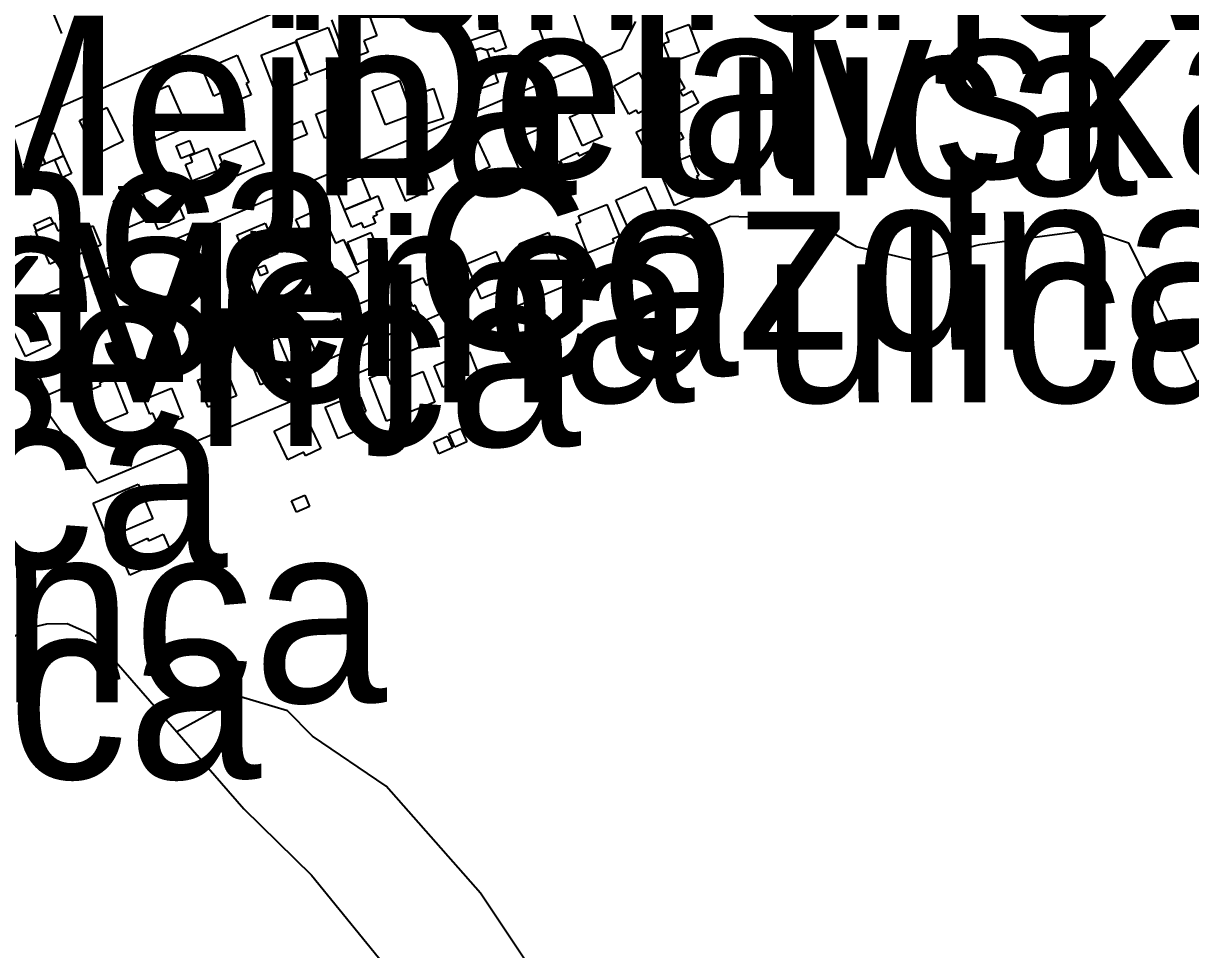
# Model space of a CAD drawing. Extents: x -8864 to 13231, y -7697 to 8949.
# Drawn here: x -1370.2 to -966.9, y -3661.3 to -3341.3 of the extents above; entities that cross this region are included whole.
import ezdxf

# ---------------------------------------------------------------- set-up
doc = ezdxf.new("R2010")
doc.units = 0
for name, color, linetype in [('OSM_BUILDING_YES', 9, 'CONTINUOUS'), ('OSM_HIGHWAY_PATH', 8, 'CONTINUOUS'), ('OSM_HIGHWAY_RESIDENTIAL', 8, 'CONTINUOUS'), ('OSM_HIGHWAY_SERVICE', 8, 'CONTINUOUS'), ('OSM_HIGHWAY_TRACK', 8, 'CONTINUOUS'), ('OSM_LABELS', 8, 'CONTINUOUS')]:
    doc.layers.add(name, color=color, linetype=linetype)

msp = doc.modelspace()

# ---------------------------------------------------------------- linework, layer by layer
at = {"layer": 'OSM_BUILDING_YES'}
for p, q in [((-1181.294157, -3334.713611), (-1176.38604, -3348.390587)), ((-1251.225252, -3337.182138), (-1248.078238, -3345.599594)), ((-1275.918976, -3347.045128), (-1264.831686, -3342.753004)), ((-1264.831686, -3342.753004), (-1260.130307, -3354.928849)), ((-1258.384518, -3354.01705), (-1263.598914, -3340.062087)), ((-1188.514679, -3352.771667), (-1193.422796, -3339.105811)), ((-1148.162454, -3344.59884), (-1140.337032, -3341.652175)), ((-1140.337032, -3341.652175), (-1136.738257, -3351.270536)), ((-1248.078238, -3345.599594), (-1252.542251, -3347.289757)), ((-1220.704575, -3348.968801), (-1205.61269, -3343.631444)), ((-1205.61269, -3343.631444), (-1203.438111, -3349.813882)), ((-1147.05985, -3347.534386), (-1148.162454, -3344.59884)), ((-1288.016987, -3352.260171), (-1276.133371, -3347.66782)), ((-1276.133371, -3347.66782), (-1272.12112, -3358.120143)), ((-1271.217598, -3359.209853), (-1275.918976, -3347.045128)), ((-1252.542251, -3347.289757), (-1251.064456, -3351.259416)), ((-1219.510088, -3352.393604), (-1220.704575, -3348.968801)), ((-1219.510088, -3352.393604), (-1212.220654, -3349.825002)), ((-1212.220654, -3349.825002), (-1219.510088, -3352.393604)), ((-1212.220654, -3349.825002), (-1210.038418, -3350.52553)), ((-1210.038418, -3350.52553), (-1212.220654, -3349.825002)), ((-1207.687728, -3349.836121), (-1210.038418, -3350.52553)), ((-1210.038418, -3350.52553), (-1206.125707, -3361.733978)), ((-1207.220653, -3351.159341), (-1207.687728, -3349.836121)), ((-1203.438111, -3349.813882), (-1207.220653, -3351.159341)), ((-1176.38604, -3348.390587), (-1188.514679, -3352.771667)), ((-1149.050662, -3348.279392), (-1147.05985, -3347.534386)), ((-1146.485578, -3354.839893), (-1149.050662, -3348.279392)), ((-1308.231384, -3357.375137), (-1296.332455, -3352.249051)), ((-1296.332455, -3352.249051), (-1292.266604, -3361.745098)), ((-1283.116527, -3365.036468), (-1288.016987, -3352.260171)), ((-1260.130307, -3354.928849), (-1271.217598, -3359.209853)), ((-1251.064456, -3351.259416), (-1258.384518, -3354.01705)), ((-1215.122645, -3364.914153), (-1219.510088, -3352.393604)), ((-1153.108856, -3356.318785), (-1147.450356, -3353.216447)), ((-1147.450356, -3353.216447), (-1141.677001, -3363.835562)), ((-1136.738257, -3351.270536), (-1146.485578, -3354.839893)), ((-1304.372272, -3366.404165), (-1308.231384, -3357.375137)), ((-1272.12112, -3358.120143), (-1273.070584, -3358.487086)), ((-1273.070584, -3358.487086), (-1272.182376, -3360.81106)), ((-1166.217586, -3362.968242), (-1157.534584, -3358.242458)), ((-1157.534584, -3358.242458), (-1152.274246, -3368.016492)), ((-1147.335501, -3366.937901), (-1153.108856, -3356.318785)), ((-1330.742872, -3367.549473), (-1319.992488, -3362.823689)), ((-1319.992488, -3362.823689), (-1313.759716, -3377.112237)), ((-1292.266604, -3361.745098), (-1293.177784, -3362.123161)), ((-1293.177784, -3362.123161), (-1291.523879, -3365.970505)), ((-1272.182376, -3360.81106), (-1283.116527, -3365.036468)), ((-1249.693859, -3364.636166), (-1240.19156, -3361.077928)), ((-1240.19156, -3361.077928), (-1235.811774, -3372.86459)), ((-1206.125707, -3361.733978), (-1215.122645, -3364.914153)), ((-1160.957249, -3372.720037), (-1166.217586, -3362.968242)), ((-1299.915916, -3364.491612), (-1304.372272, -3366.404165)), ((-1298.06293, -3368.794856), (-1299.915916, -3364.491612)), ((-1291.523879, -3365.970505), (-1298.06293, -3368.794856)), ((-1245.107334, -3376.356111), (-1249.693859, -3364.636166)), ((-1237.044546, -3366.648794), (-1228.468741, -3363.813323)), ((-1233.683137, -3376.945444), (-1237.044546, -3366.648794)), ((-1228.468741, -3363.813323), (-1225.092018, -3374.121093)), ((-1147.335501, -3366.937901), (-1143.300279, -3364.725122)), ((-1143.300279, -3364.725122), (-1147.335501, -3366.937901)), ((-1144.196144, -3372.708918), (-1147.335501, -3366.937901)), ((-1141.677001, -3363.835562), (-1143.300279, -3364.725122)), ((-1143.300279, -3364.725122), (-1142.427384, -3366.337448)), ((-1142.427384, -3366.337448), (-1139.18083, -3364.558329)), ((-1139.18083, -3364.558329), (-1136.914367, -3368.71702)), ((-1350.742874, -3374.899458), (-1341.317146, -3370.329346)), ((-1341.317146, -3370.329346), (-1335.681617, -3382.015933)), ((-1328.706118, -3372.230779), (-1330.742872, -3367.549473)), ((-1269.16553, -3372.686679), (-1260.222191, -3369.272994)), ((-1260.222191, -3369.272994), (-1257.075176, -3377.579255)), ((-1181.500896, -3373.676313), (-1174.647909, -3370.596214)), ((-1174.647909, -3370.596214), (-1170.237495, -3380.492562)), ((-1154.333971, -3370.440541), (-1157.817891, -3372.408691)), ((-1152.274246, -3368.016492), (-1154.892929, -3369.428667)), ((-1154.892929, -3369.428667), (-1154.333971, -3370.440541)), ((-1136.914367, -3368.71702), (-1144.196144, -3372.708918)), ((-1345.107345, -3386.586044), (-1350.742874, -3374.899458)), ((-1329.900606, -3372.764515), (-1328.706118, -3372.230779)), ((-1327.779625, -3377.634853), (-1329.900606, -3372.764515)), ((-1283.246695, -3378.635607), (-1274.004734, -3375.010653)), ((-1274.004734, -3375.010653), (-1272.167062, -3379.736437)), ((-1266.018516, -3380.99294), (-1269.16553, -3372.686679)), ((-1235.811774, -3372.86459), (-1245.107334, -3376.356111)), ((-1225.092018, -3374.121093), (-1233.683137, -3376.945444)), ((-1177.075168, -3383.583781), (-1181.500896, -3373.676313)), ((-1158.407478, -3371.34122), (-1160.957249, -3372.720037)), ((-1158.507019, -3378.946953), (-1147.756635, -3373.431685)), ((-1157.817891, -3372.408691), (-1158.407478, -3371.34122)), ((-1147.756635, -3373.431685), (-1145.451887, -3377.957318)), ((-1366.018527, -3381.882499), (-1359.709185, -3379.124865)), ((-1359.709185, -3379.124865), (-1356.255892, -3387.086422)), ((-1326.332458, -3376.989922), (-1327.779625, -3377.634853)), ((-1324.265077, -3381.726826), (-1326.332458, -3376.989922)), ((-1313.759716, -3377.112237), (-1324.265077, -3381.726826)), ((-1281.393709, -3383.361391), (-1283.246695, -3378.635607)), ((-1257.075176, -3377.579255), (-1266.018516, -3380.99294)), ((-1222.871497, -3382.7387), (-1214.525401, -3378.880236)), ((-1214.525401, -3378.880236), (-1209.020041, -3390.867049)), ((-1202.83321, -3382.382876), (-1192.588186, -3378.024035)), ((-1192.588186, -3378.024035), (-1187.549901, -3389.97749)), ((-1156.209928, -3383.472586), (-1158.507019, -3378.946953)), ((-1145.451887, -3377.957318), (-1156.209928, -3383.472586)), ((-1146.232898, -3380.448084), (-1143.139482, -3378.913594)), ((-1143.139482, -3378.913594), (-1142.090478, -3381.059657)), ((-1363.729093, -3387.164258), (-1366.018527, -3381.882499)), ((-1335.681617, -3382.015933), (-1345.107345, -3386.586044)), ((-1317.366148, -3383.639379), (-1312.748996, -3381.771304)), ((-1312.748996, -3381.771304), (-1311.026178, -3386.107906)), ((-1302.511629, -3386.875151), (-1290.444246, -3381.804663)), ((-1290.444246, -3381.804663), (-1287.029238, -3389.97749)), ((-1272.167062, -3379.736437), (-1281.393709, -3383.361391)), ((-1217.366137, -3394.725513), (-1222.871497, -3382.7387)), ((-1197.787268, -3394.325211), (-1202.83321, -3382.382876)), ((-1170.237495, -3380.492562), (-1177.075168, -3383.583781)), ((-1145.183893, -3382.583027), (-1146.232898, -3380.448084)), ((-1142.090478, -3381.059657), (-1145.183893, -3382.583027)), ((-1369.90061, -3389.866295), (-1363.729093, -3387.164258)), ((-1362.565234, -3389.844056), (-1363.729093, -3387.164258)), ((-1363.729093, -3387.164258), (-1362.565234, -3389.844056)), ((-1359.333993, -3388.43188), (-1356.255892, -3387.086422)), ((-1356.255892, -3387.086422), (-1359.333993, -3388.43188)), ((-1356.255892, -3387.086422), (-1353.598924, -3393.213262)), ((-1315.658644, -3387.953742), (-1317.366148, -3383.639379)), ((-1311.026178, -3386.107906), (-1315.658644, -3387.953742)), ((-1312.588199, -3386.919629), (-1306.508566, -3384.473341)), ((-1311.715305, -3389.110169), (-1312.588199, -3386.919629)), ((-1306.508566, -3384.473341), (-1303.338581, -3392.39042)), ((-1301.431996, -3389.499351), (-1302.511629, -3386.875151)), ((-1184.663224, -3388.643151), (-1178.759701, -3385.963353)), ((-1178.759701, -3385.963353), (-1178.254341, -3387.053063)), ((-1178.254341, -3387.053063), (-1173.974095, -3385.107152)), ((-1173.974095, -3385.107152), (-1172.044539, -3389.399276)), ((-1150.612684, -3391.589816), (-1139.801044, -3386.952988)), ((-1139.801044, -3386.952988), (-1136.83014, -3393.902671)), ((-1368.736751, -3392.546092), (-1369.90061, -3389.866295)), ((-1362.565234, -3389.844056), (-1368.736751, -3392.546092)), ((-1359.333993, -3388.43188), (-1362.565234, -3389.844056)), ((-1356.677025, -3394.547601), (-1359.333993, -3388.43188)), ((-1314.150221, -3390.088685), (-1311.715305, -3389.110169)), ((-1311.845473, -3395.837462), (-1314.150221, -3390.088685)), ((-1302.182379, -3389.799578), (-1301.431996, -3389.499351)), ((-1301.585135, -3391.423024), (-1302.182379, -3389.799578)), ((-1300.796468, -3391.100558), (-1301.585135, -3391.423024)), ((-1299.418213, -3394.403048), (-1300.796468, -3391.100558)), ((-1287.029238, -3389.97749), (-1296.431995, -3393.936029)), ((-1242.64179, -3392.15691), (-1233.016981, -3387.964861)), ((-1233.016981, -3387.964861), (-1228.461084, -3398.495021)), ((-1209.020041, -3390.867049), (-1217.366137, -3394.725513)), ((-1187.549901, -3389.97749), (-1194.839335, -3393.068709)), ((-1194.839335, -3393.068709), (-1187.549901, -3389.97749)), ((-1187.549901, -3389.97749), (-1185.107328, -3388.932257)), ((-1185.107328, -3388.932257), (-1182.641784, -3394.769991)), ((-1182.251278, -3394.013865), (-1184.663224, -3388.643151)), ((-1172.044539, -3389.399276), (-1179.586653, -3392.81296)), ((-1353.598924, -3393.213262), (-1356.677025, -3394.547601)), ((-1303.338581, -3392.39042), (-1311.845473, -3395.837462)), ((-1296.715303, -3393.25774), (-1299.418213, -3394.403048)), ((-1296.431995, -3393.936029), (-1296.715303, -3393.25774)), ((-1262.534595, -3397.572103), (-1253.629541, -3393.880432)), ((-1253.629541, -3393.880432), (-1250.291102, -3402.008781)), ((-1238.085894, -3402.68707), (-1242.64179, -3392.15691)), ((-1194.839335, -3393.068709), (-1197.787268, -3394.325211)), ((-1192.373791, -3398.906442), (-1194.839335, -3393.068709)), ((-1182.641784, -3394.769991), (-1192.373791, -3398.906442)), ((-1179.586653, -3392.81296), (-1182.251278, -3394.013865)), ((-1145.245149, -3404.177082), (-1150.612684, -3391.589816)), ((-1136.83014, -3393.902671), (-1137.603494, -3394.236255)), ((-1137.603494, -3394.236255), (-1135.199206, -3399.862719)), ((-1339.081311, -3402.586994), (-1331.018523, -3399.095474)), ((-1331.018523, -3399.095474), (-1326.814847, -3408.836149)), ((-1328.882229, -3399.740404), (-1319.885291, -3395.982016)), ((-1319.885291, -3395.982016), (-1314.571354, -3408.780552)), ((-1259.1885, -3405.689333), (-1262.534595, -3397.572103)), ((-1228.461084, -3398.495021), (-1238.085894, -3402.68707)), ((-1165.559087, -3402.409082), (-1155.260464, -3397.783373)), ((-1155.260464, -3397.783373), (-1149.425854, -3410.848777)), ((-1334.877635, -3412.338789), (-1339.081311, -3402.586994)), ((-1323.560635, -3412.55006), (-1328.882229, -3399.740404)), ((-1259.1885, -3405.689333), (-1250.291102, -3402.008781)), ((-1250.291102, -3402.008781), (-1259.1885, -3405.689333)), ((-1250.291102, -3402.008781), (-1247.748989, -3400.941309)), ((-1247.748989, -3400.941309), (-1245.827089, -3405.622616)), ((-1159.732134, -3415.474486), (-1165.559087, -3402.409082)), ((-1135.199206, -3399.862719), (-1145.245149, -3404.177082)), ((-1276.095087, -3409.103017), (-1267.771962, -3405.255673)), ((-1267.771962, -3405.255673), (-1262.297229, -3417.198008)), ((-1256.730613, -3411.67162), (-1259.1885, -3405.689333)), ((-1245.827089, -3405.622616), (-1248.369203, -3406.667848)), ((-1248.369203, -3406.667848), (-1247.994012, -3407.579647)), ((-1178.392166, -3407.824275), (-1168.660159, -3403.854616)), ((-1168.660159, -3403.854616), (-1164.188489, -3414.874034)), ((-1366.592799, -3410.759821), (-1360.873044, -3408.280175)), ((-1365.643335, -3412.961481), (-1366.592799, -3410.759821)), ((-1359.92358, -3410.470715), (-1365.643335, -3412.961481)), ((-1365.643335, -3412.961481), (-1359.92358, -3410.470715)), ((-1360.873044, -3408.280175), (-1359.92358, -3410.470715)), ((-1359.92358, -3410.470715), (-1359.387592, -3410.248325)), ((-1359.387592, -3410.248325), (-1358.216076, -3412.961481)), ((-1352.886826, -3414.017833), (-1346.225263, -3411.193482)), ((-1346.225263, -3411.193482), (-1343.392184, -3417.943014)), ((-1326.814847, -3408.836149), (-1334.877635, -3412.338789)), ((-1314.571354, -3408.780552), (-1323.560635, -3412.55006)), ((-1296.424338, -3414.429254), (-1286.692331, -3410.292803)), ((-1286.692331, -3410.292803), (-1282.251289, -3420.789604)), ((-1266.531533, -3429.963185), (-1276.095087, -3409.103017)), ((-1253.246692, -3410.226086), (-1256.730613, -3411.67162)), ((-1252.549908, -3411.938488), (-1253.246692, -3410.226086)), ((-1248.545313, -3410.281683), (-1252.549908, -3411.938488)), ((-1247.994012, -3407.579647), (-1249.418208, -3408.16898)), ((-1249.418208, -3408.16898), (-1248.545313, -3410.281683)), ((-1179.257404, -3410.526312), (-1177.572871, -3409.848023)), ((-1175.268123, -3420.65617), (-1179.257404, -3410.526312)), ((-1177.572871, -3409.848023), (-1178.392166, -3407.824275)), ((-1149.425854, -3410.848777), (-1159.732134, -3415.474486)), ((-1365.964928, -3413.106034), (-1365.643335, -3412.961481)), ((-1361.026183, -3424.514634), (-1365.964928, -3413.106034)), ((-1358.216076, -3412.961481), (-1355.52848, -3411.793934)), ((-1355.52848, -3411.793934), (-1352.695401, -3418.365554)), ((-1352.197698, -3415.652398), (-1352.886826, -3414.017833)), ((-1291.983297, -3424.926055), (-1296.424338, -3414.429254)), ((-1258.246693, -3416.875542), (-1250.114992, -3413.506336)), ((-1250.114992, -3413.506336), (-1246.906722, -3421.31222)), ((-1198.866901, -3417.475995), (-1188.775016, -3413.606412)), ((-1188.775016, -3413.606412), (-1184.755107, -3424.147691)), ((-1164.188489, -3414.874034), (-1166.646376, -3415.885908)), ((-1352.695401, -3418.365554), (-1355.382997, -3419.544221)), ((-1355.382997, -3419.544221), (-1354.464161, -3421.656924)), ((-1353.108878, -3416.030461), (-1352.197698, -3415.652398)), ((-1350.964926, -3421.145428), (-1353.108878, -3416.030461)), ((-1343.392184, -3417.943014), (-1350.964926, -3421.145428)), ((-1262.297229, -3417.198008), (-1259.586662, -3415.941505)), ((-1259.586662, -3415.941505), (-1255.497841, -3424.870458)), ((-1255.030766, -3424.681426), (-1258.246693, -3416.875542)), ((-1200.704573, -3419.633177), (-1198.384511, -3418.721378)), ((-1198.384511, -3418.721378), (-1198.866901, -3417.475995)), ((-1166.179301, -3417.042335), (-1175.268123, -3420.65617)), ((-1166.646376, -3415.885908), (-1166.179301, -3417.042335)), ((-1354.464161, -3421.656924), (-1361.026183, -3424.514634)), ((-1282.251289, -3420.789604), (-1291.983297, -3424.926055)), ((-1246.906722, -3421.31222), (-1255.030766, -3424.681426)), ((-1246.263537, -3424.514634), (-1243.614225, -3423.413804)), ((-1243.614225, -3423.413804), (-1241.883751, -3427.66145)), ((-1216.998602, -3424.347841), (-1206.922032, -3420.155793)), ((-1206.922032, -3420.155793), (-1201.929688, -3432.242681)), ((-1197.105798, -3428.906833), (-1200.704573, -3419.633177)), ((-1289.349299, -3425.848973), (-1286.784215, -3424.82598)), ((-1288.277324, -3428.55101), (-1289.349299, -3425.848973)), ((-1285.712239, -3427.516897), (-1288.277324, -3428.55101)), ((-1286.784215, -3424.82598), (-1285.712239, -3427.516897)), ((-1260.390644, -3427.127715), (-1266.531533, -3429.963185)), ((-1259.295697, -3429.518406), (-1260.390644, -3427.127715)), ((-1254.38758, -3427.261149), (-1259.295697, -3429.518406)), ((-1255.497841, -3424.870458), (-1254.38758, -3427.261149)), ((-1244.525405, -3428.751161), (-1246.263537, -3424.514634)), ((-1212.013916, -3436.43473), (-1216.998602, -3424.347841)), ((-1184.755107, -3424.147691), (-1194.778079, -3427.995035)), ((-1345.620362, -3431.61999), (-1338.193103, -3428.517651)), ((-1344.579015, -3434.132995), (-1345.620362, -3431.61999)), ((-1344.579015, -3434.132995), (-1337.151755, -3431.030657)), ((-1337.151755, -3431.030657), (-1344.579015, -3434.132995)), ((-1338.193103, -3428.517651), (-1337.151755, -3431.030657)), ((-1337.151755, -3431.030657), (-1336.715308, -3430.852745)), ((-1336.715308, -3430.852745), (-1331.78422, -3442.772841)), ((-1316.791875, -3433.910605), (-1310.865381, -3431.375361)), ((-1310.865381, -3431.375361), (-1306.791874, -3440.915886)), ((-1296.807187, -3429.496167), (-1292.258948, -3427.88384)), ((-1293.905196, -3437.735711), (-1296.807187, -3429.496167)), ((-1292.258948, -3427.88384), (-1289.356956, -3436.123384)), ((-1241.883751, -3427.66145), (-1244.525405, -3428.751161)), ((-1237.89447, -3431.786782), (-1232.174714, -3429.218179)), ((-1232.174714, -3429.218179), (-1231.033826, -3431.775663)), ((-1231.033826, -3431.775663), (-1224.410548, -3428.795639)), ((-1224.410548, -3428.795639), (-1219.90825, -3438.925496)), ((-1194.778079, -3427.995035), (-1197.105798, -3428.906833)), ((-1345.237514, -3434.399863), (-1344.579015, -3434.132995)), ((-1340.275798, -3446.308839), (-1345.237514, -3434.399863)), ((-1311.57748, -3446.119808), (-1316.791875, -3433.910605)), ((-1258.262007, -3439.926251), (-1245.788805, -3434.633372)), ((-1245.788805, -3434.633372), (-1240.436583, -3447.365191)), ((-1237.013918, -3433.766052), (-1237.89447, -3431.786782)), ((-1237.825557, -3434.121876), (-1237.013918, -3433.766052)), ((-1235.62035, -3439.07005), (-1237.825557, -3434.121876)), ((-1201.929688, -3432.242681), (-1212.013916, -3436.43473)), ((-1306.791874, -3440.915886), (-1303.928168, -3439.681622)), ((-1303.928168, -3439.681622), (-1302.013926, -3444.162777)), ((-1289.356956, -3436.123384), (-1293.905196, -3437.735711)), ((-1239.770427, -3439.436993), (-1236.853122, -3438.458478)), ((-1238.361545, -3443.706878), (-1239.770427, -3439.436993)), ((-1236.853122, -3438.458478), (-1235.436583, -3442.728363)), ((-1234.801055, -3438.703106), (-1235.62035, -3439.07005)), ((-1232.243627, -3444.463004), (-1234.801055, -3438.703106)), ((-1219.90825, -3438.925496), (-1232.243627, -3444.463004)), ((-1374.923581, -3444.740991), (-1366.347776, -3440.682376)), ((-1366.347776, -3440.682376), (-1360.85773, -3452.368963)), ((-1331.78422, -3442.772841), (-1340.275798, -3446.308839)), ((-1272.113463, -3447.932285), (-1261.401364, -3443.306576)), ((-1261.401364, -3443.306576), (-1256.830153, -3454.003528)), ((-1252.909785, -3452.65807), (-1258.262007, -3439.926251)), ((-1235.436583, -3442.728363), (-1238.361545, -3443.706878)), ((-1369.441192, -3456.427578), (-1374.923581, -3444.740991)), ((-1307.059868, -3444.173897), (-1311.57748, -3446.119808)), ((-1306.286514, -3445.997494), (-1307.059868, -3444.173897)), ((-1302.013926, -3444.162777), (-1306.286514, -3445.997494)), ((-1240.436583, -3447.365191), (-1252.909785, -3452.65807)), ((-1288.147155, -3452.21329), (-1282.251289, -3449.778121)), ((-1282.251289, -3449.778121), (-1277.335516, -3461.720456)), ((-1267.534596, -3458.618118), (-1272.113463, -3447.932285)), ((-1360.85773, -3452.368963), (-1369.441192, -3456.427578)), ((-1354.433533, -3453.97017), (-1350.023119, -3452.057617)), ((-1352.848541, -3457.661841), (-1354.433533, -3453.97017)), ((-1348.438127, -3455.749289), (-1352.848541, -3457.661841)), ((-1350.023119, -3452.057617), (-1348.438127, -3455.749289)), ((-1329.655583, -3458.228936), (-1324.111937, -3455.615855)), ((-1324.111937, -3455.615855), (-1322.021585, -3460.074771)), ((-1292.312546, -3456.338622), (-1287.297232, -3454.270396)), ((-1287.297232, -3454.270396), (-1288.147155, -3452.21329)), ((-1256.830153, -3454.003528), (-1267.534596, -3458.618118)), ((-1228.239032, -3459.574394), (-1216.072109, -3454.737415)), ((-1216.072109, -3454.737415), (-1211.937346, -3465.211977)), ((-1364.785755, -3462.74345), (-1353.537668, -3457.795275)), ((-1353.537668, -3457.795275), (-1350.459566, -3464.845034)), ((-1327.56523, -3462.687852), (-1329.655583, -3458.228936)), ((-1307.61117, -3461.42023), (-1301.883757, -3459.151853)), ((-1301.883757, -3459.151853), (-1301.255886, -3460.741941)), ((-1288.246696, -3466.223851), (-1292.312546, -3456.338622)), ((-1277.327859, -3460.630746), (-1274.579007, -3459.429841)), ((-1274.579007, -3459.429841), (-1273.246694, -3462.643374)), ((-1225.321727, -3466.979976), (-1228.239032, -3459.574394)), ((-1361.699997, -3469.793208), (-1364.785755, -3462.74345)), ((-1343.78269, -3465.423247), (-1339.196166, -3463.544053)), ((-1339.196166, -3463.544053), (-1334.150223, -3475.942287)), ((-1322.021585, -3460.074771), (-1327.56523, -3462.687852)), ((-1309.992487, -3464.611524), (-1306.845473, -3463.366141)), ((-1306.845473, -3463.366141), (-1307.61117, -3461.42023)), ((-1301.255886, -3460.741941), (-1300.291108, -3460.363878)), ((-1300.291108, -3460.363878), (-1296.516222, -3470.015598)), ((-1277.335516, -3461.720456), (-1288.246696, -3466.223851)), ((-1276.041488, -3463.799801), (-1277.327859, -3460.630746)), ((-1273.246694, -3462.643374), (-1276.041488, -3463.799801)), ((-1250.605038, -3463.733084), (-1245.099677, -3461.564783)), ((-1248.859249, -3468.180882), (-1250.605038, -3463.733084)), ((-1245.099677, -3461.564783), (-1243.369202, -3466.0237)), ((-1243.369202, -3466.0237), (-1232.1594, -3461.598142)), ((-1232.1594, -3461.598142), (-1228.01698, -3472.15054)), ((-1350.459566, -3464.845034), (-1361.699997, -3469.793208)), ((-1351.095095, -3469.570818), (-1343.384527, -3466.412882)), ((-1343.384527, -3466.412882), (-1343.78269, -3465.423247)), ((-1328.545322, -3471.28322), (-1319.012396, -3467.380278)), ((-1319.012396, -3467.380278), (-1314.954203, -3477.41006)), ((-1306.363084, -3473.885181), (-1309.992487, -3464.611524)), ((-1224.517746, -3466.668631), (-1225.321727, -3466.979976)), ((-1223.307945, -3469.726491), (-1224.517746, -3466.668631)), ((-1211.937346, -3465.211977), (-1223.307945, -3469.726491)), ((-1346.447315, -3480.990537), (-1351.095095, -3469.570818)), ((-1326.493255, -3476.342589), (-1328.545322, -3471.28322)), ((-1296.516222, -3470.015598), (-1306.363084, -3473.885181)), ((-1265.896004, -3473.91854), (-1255.796463, -3469.715372)), ((-1255.796463, -3469.715372), (-1255.237504, -3471.06083)), ((-1255.237504, -3471.06083), (-1253.736738, -3470.471497)), ((-1253.736738, -3470.471497), (-1251.845467, -3475.386313)), ((-1244.716829, -3478.7444), (-1248.859249, -3468.180882)), ((-1334.150223, -3475.942287), (-1346.447315, -3480.990537)), ((-1325.436593, -3475.908929), (-1326.493255, -3476.342589)), ((-1323.42281, -3480.868223), (-1325.436593, -3475.908929)), ((-1261.431992, -3484.715567), (-1265.896004, -3473.91854)), ((-1251.845467, -3475.386313), (-1253.445773, -3476.020124)), ((-1253.445773, -3476.020124), (-1251.562159, -3480.601355)), ((-1228.01698, -3472.15054), (-1244.716829, -3478.7444)), ((-1314.954203, -3477.41006), (-1323.42281, -3480.868223)), ((-1283.575945, -3482.180323), (-1272.695393, -3476.98752)), ((-1272.695393, -3476.98752), (-1267.412084, -3488.118132)), ((-1278.866909, -3492.121149), (-1283.575945, -3482.180323)), ((-1251.562159, -3480.601355), (-1261.431992, -3484.715567)), ((-1228.415143, -3486.005428), (-1223.77502, -3483.914964)), ((-1223.77502, -3483.914964), (-1221.983289, -3487.917981)), ((-1223.147148, -3483.025404), (-1218.997071, -3481.246285)), ((-1221.156336, -3487.695591), (-1223.147148, -3483.025404)), ((-1218.997071, -3481.246285), (-1217.006259, -3485.916472)), ((-1267.412084, -3488.118132), (-1272.733677, -3490.664496)), ((-1226.638726, -3490.008446), (-1228.415143, -3486.005428)), ((-1221.983289, -3487.917981), (-1226.638726, -3490.008446)), ((-1217.006259, -3485.916472), (-1221.156336, -3487.695591)), ((-1273.292636, -3489.452471), (-1278.866909, -3492.121149)), ((-1272.733677, -3490.664496), (-1273.292636, -3489.452471)), ((-1346.118065, -3507.087986), (-1330.536134, -3500.494127)), ((-1330.536134, -3500.494127), (-1325.482535, -3512.514299)), ((-1277.496312, -3506.209546), (-1272.940416, -3504.263635)), ((-1272.940416, -3504.263635), (-1271.278853, -3508.188816)), ((-1341.072123, -3519.108158), (-1346.118065, -3507.087986)), ((-1275.83475, -3510.134727), (-1277.496312, -3506.209546)), ((-1271.278853, -3508.188816), (-1275.83475, -3510.134727)), ((-1325.482535, -3512.514299), (-1341.072123, -3519.108158)), ((-1333.330928, -3521.854673), (-1327.343178, -3519.097038)), ((-1327.343178, -3519.097038), (-1326.937359, -3520.008837)), ((-1326.937359, -3520.008837), (-1321.914387, -3517.75158)), ((-1321.914387, -3517.75158), (-1318.545321, -3525.301715)), ((-1336.807191, -3524.256483), (-1333.009335, -3522.555201)), ((-1333.376869, -3531.940052), (-1336.807191, -3524.256483)), ((-1333.009335, -3522.555201), (-1333.330928, -3521.854673)), ((-1318.545321, -3525.301715), (-1333.376869, -3531.940052))]:
    msp.add_line(p, q, dxfattribs=at)
at = {"layer": 'OSM_HIGHWAY_PATH'}
for p, q in [((-1126.026157, -3407.924351), (-1098.644837, -3408.991822)), ((-1098.644837, -3408.991822), (-1082.458006, -3418.343315)), ((-1039.816347, -3417.720624), (-1001.860753, -3412.572299)), ((-1001.860753, -3412.572299), (-988.361517, -3417.175769)), ((-1082.458006, -3418.343315), (-1061.60808, -3423.324848)), ((-1061.60808, -3423.324848), (-1039.816347, -3417.720624)), ((-988.361517, -3417.175769), (-952.266567, -3490.720093)), ((-1295.222194, -3573.927257), (-1317.190038, -3586.047504)), ((-1278.958793, -3578.808714), (-1295.222194, -3573.927257)), ((-1270.291104, -3587.481918), (-1278.958793, -3578.808714)), ((-1244.81637, -3604.839446), (-1270.291104, -3587.481918)), ((-1212.297224, -3641.722804), (-1244.81637, -3604.839446)), ((-1181.945, -3687.157051), (-1212.297224, -3641.722804))]:
    msp.add_line(p, q, dxfattribs=at)
at = {"layer": 'OSM_HIGHWAY_RESIDENTIAL'}
for p, q in [((-1409.10429, -3392.779602), (-1218.499368, -3309.016464)), ((-1163.384508, -3350.091869), (-1158.644844, -3340.606942)), ((-1382.749003, -3443.528966), (-1163.384508, -3350.091869)), ((-1344.632613, -3500.071586), (-1126.026157, -3407.924351)), ((-1382.749003, -3443.528966), (-1363.262018, -3473.673911)), ((-1363.262018, -3473.673911), (-1344.632613, -3500.071586))]:
    msp.add_line(p, q, dxfattribs=at)
at = {"layer": 'OSM_HIGHWAY_SERVICE'}
msp.add_line((-1363.744407, -3328.431098), (-1357.029246, -3344.82123), dxfattribs=at)
at = {"layer": 'OSM_HIGHWAY_TRACK'}
for p, q in [((-1375.329401, -3554.056723), (-1367.549921, -3549.96475)), ((-1367.549921, -3549.96475), (-1362.029246, -3548.786084)), ((-1362.029246, -3548.786084), (-1355.015463, -3548.663769)), ((-1355.015463, -3548.663769), (-1347.182384, -3552.099693)), ((-1347.182384, -3552.099693), (-1342.075186, -3557.514886)), ((-1342.075186, -3557.514886), (-1317.190038, -3586.047504)), ((-1317.190038, -3586.047504), (-1294.02005, -3612.611972)), ((-1294.02005, -3612.611972), (-1270.673953, -3635.573724)), ((-1270.673953, -3635.573724), (-1230.283443, -3684.97763))]:
    msp.add_line(p, q, dxfattribs=at)

# ---------------------------------------------------------------- texts
at = {"layer": 'OSM_LABELS'}
for s, p in [('Turnerjeva ulica', (-1297.304595, -3343.648167)), ('Delavska ulica', (-1268.18918, -3394.732842)), ('Mejna ulica', (-1405.000739, -3400.68134)), ('Ješenca', (-1566.460076, -3440.865348)), ('Gozdna ulica', (-1235.329385, -3453.997969)), ('Ješenca', (-1432.121137, -3463.104833)), ('Mejna ulica', (-1364.235363, -3472.168218)), ('Ješenca', (-1486.599925, -3487.3506)), ('Ješenca', (-1608.637237, -3529.37145)), ('Ješenca', (-1553.626331, -3575.888846)), ('Ješenca', (-1597.035168, -3602.215894))]:
    msp.add_text(s, height=62.042552, dxfattribs=at).set_placement(p)

doc.saveas('drawing.dxf')
